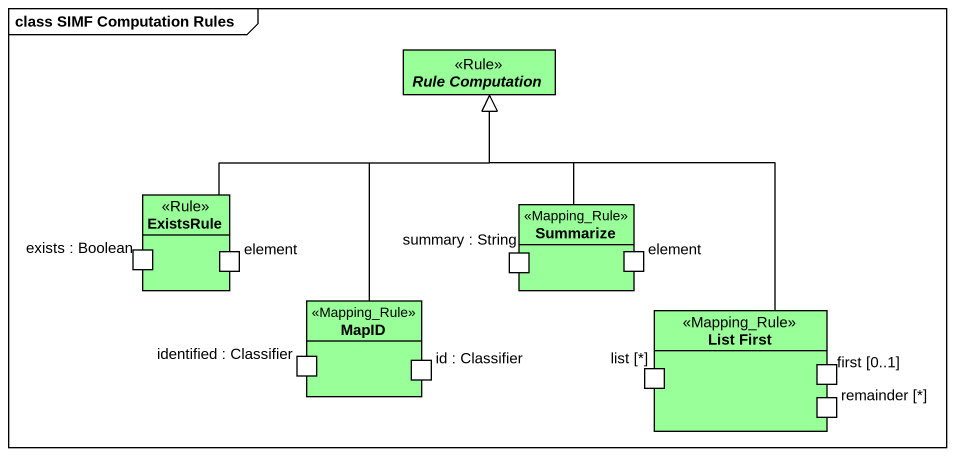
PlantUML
@startuml
mainframe class SIMF Computation Rules
allowmixing
hide circle
hide empty members
abstract class "Rule Computation" as Rule_Computation <<Rule>> #99FF99
rectangle ExistsRule <<Rule>> #99FF99 {
  port "exists : Boolean" as exists_Boolean
  port element
}
rectangle Summarize <<Mapping_Rule>> #99FF99 {
  port "summary : String" as summary_String
  port "element" as element_2
}
rectangle MapID <<Mapping_Rule>> #99FF99 {
  port "identified : Classifier" as identified_Classifier
  port "id : Classifier" as id_Classifier
}
rectangle "List First" as List_First <<Mapping_Rule>> #99FF99 {
  port "list [*]" as list
  port "first [0..1]" as first_0_1
  port "remainder [*]" as remainder
}
ExistsRule -right-|> Rule_Computation
Summarize -up-|> Rule_Computation
MapID -up-|> Rule_Computation
List_First -up-|> Rule_Computation
@enduml
